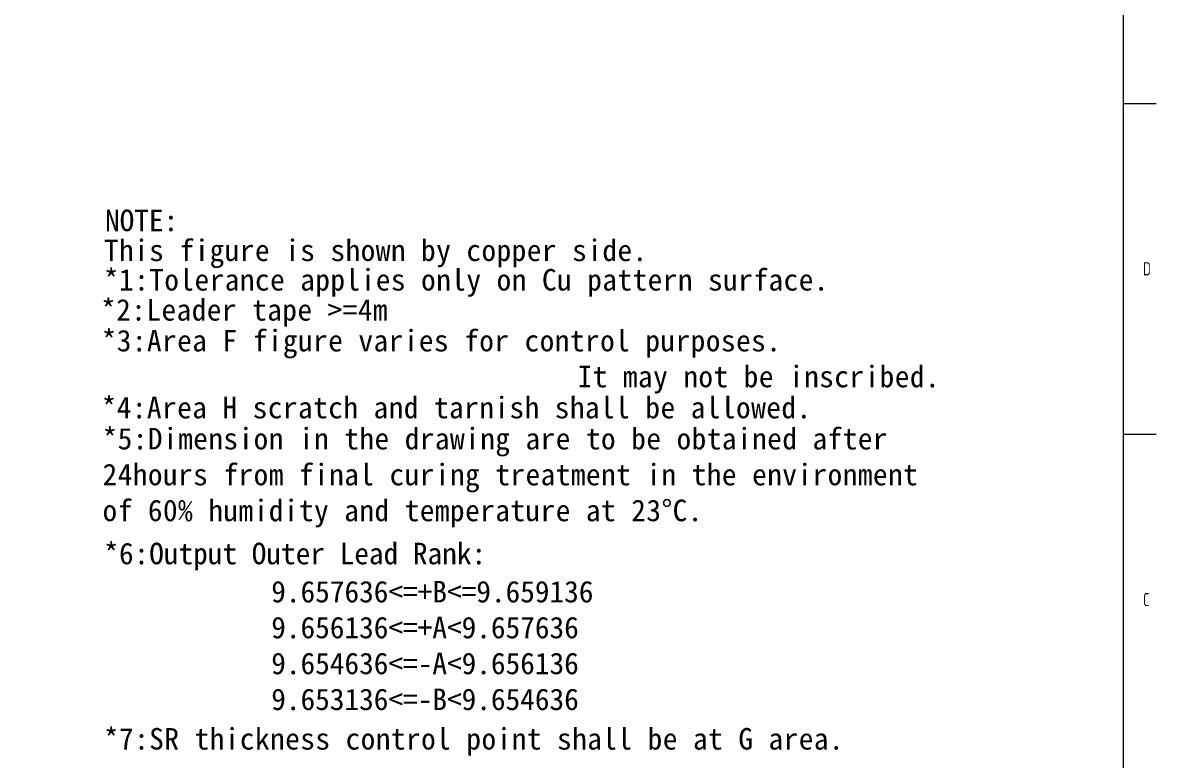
# Model space of a CAD drawing. Extents: x 10 to 206, y -65 to 73.
# Drawn here: x 146.2 to 205.3, y -28.6 to 9.8 of the extents above; entities that cross this region are included whole.
import ezdxf

# ---------------------------------------------------------------- set-up
doc = ezdxf.new("R2010")
doc.units = 0
doc.header["$LTSCALE"] = 0.5
doc.layers.add('08 Dimension&pin assignment', color=7, linetype='Continuous')
doc.layers.add('FRAME', color=7, linetype='Continuous', lineweight=0)
doc.styles.add('CHINA', font='')
doc.styles.add('high0.5', font='iso.shx', dxfattribs={"bigfont": 'AllInOneBig.shx'})
doc.styles.get('CHINA').set_extended_font_data('DFKai-SB')

msp = doc.modelspace()

# ---------------------------------------------------------------- linework, layer by layer
at = {"layer": 'FRAME'}
msp.add_lwpolyline([(203.57251326, -63.33346918), (13.96153154, -63.33346919), (13.96153154, 71.15685637), (203.57251325, 71.15685637)], close=True, dxfattribs=at)
at = {"layer": 'FRAME', "linetype": 'Continuous'}
for points in [[(203.57251325, 5.61597776), (205.29624943, 5.61597776)], [(203.57251325, -11.62138398), (205.29624943, -11.62138398)]]:
    msp.add_lwpolyline(points, dxfattribs=at)

# ---------------------------------------------------------------- texts
at = {"layer": '08 Dimension&pin assignment', "color": 7, "lineweight": 0, "insert": (150.51038661, 0.07940139), "char_height": 1.122, "width": 5.0670949789, "attachment_point": 1, "style": 'CHINA'}
msp.add_mtext('{\\fDFKai-SB|b0|i0|c136|p65;NOTE:}', dxfattribs=at)
at = {"layer": '08 Dimension&pin assignment', "linetype": 'Continuous', "char_height": 1.122, "attachment_point": 7, "style": 'CHINA'}
for s, insert in [('{\\fDFKai-SB|b0|i0|c128|p65;\\T1.03125;This figure is shown by copper side.}', (150.45154434, -2.96895344)), ('{\\fDFKai-SB|b0|i0|c128|p65;\\T1.03125;*1:Tolerance applies only on Cu pattern surface.}', (150.45154434, -4.46495344)), ('{\\T1.0313;*2:\\FDFKai-SB|c0;Leader tape >=4m}', (150.30310436, -6.02446307)), ('{\\fDFKai-SB|b0|i0|c128|p65;\\T1.0313;*\\fDFKai-SB|b0|i0|c134|p65;3\\fDFKai-SB|b0|i0|c128|p65;:Area F figure varies for control purposes.\\fDFKai-SB|b0|i0|c134|p65;\\P^I^I^I^I^I   \\fDFKai-SB|b0|i0|c128|p65;It may not be inscribed.}', (150.33392461, -9.5060885)), ('{\\fDFKai-SB|b0|i0|c128|p65;\\T1.0313;*\\fDFKai-SB|b0|i0|c134|p65;4\\fDFKai-SB|b0|i0|c128|p65;:Area \\fDFKai-SB|b0|i0|c134|p65;H \\fDFKai-SB|b0|i0|c128|p65;scratch and tarnish shall be allowed.}', (150.33392461, -10.81680969)), ('{\\fDFKai-SB|b0|i0|c128|p65;\\T1.0313;*\\fDFKai-SB|b0|i0|c134|p65;5\\fDFKai-SB|b0|i0|c128|p65;:Dimension in the drawing are to be obtained after \\fDFKai-SB|b0|i0|c134|p65;\\P\\fDFKai-SB|b0|i0|c128|p65;24hours from final\\fDFKai-SB|b0|i0|c134|p65; \\fDFKai-SB|b0|i0|c128|p65;\\C7;curing treatment in the environment \\fDFKai-SB|b0|i0|c134|p65;\\P\\fDFKai-SB|b0|i0|c128|p65;of \\C256;60%\\C4; \\C256;humidity and temperature at 2\\fDFKai-SB|b0|i0|c134|p65;3\\fDFKai-SB|b0|i0|c128|p65;%%DC\\fDFKai-SB|b0|i0|c134|p65;.}', (150.38213622, -16.48592383))]:
    msp.add_mtext(s, dxfattribs=dict(at, insert=insert))
at = {"layer": '08 Dimension&pin assignment', "color": 2, "linetype": 'Continuous', "char_height": 1.122, "attachment_point": 7, "style": 'CHINA'}
for s, insert, width in [('\\pxt5;{\\T1.0313;\\C256;*6:}Output Outer Lead Rank:', (150.45226643, -18.72436778), 54.2825432192), ('9.657636<=+B<=9.659136\\P9.656136<=+A<9.657636\\P9.654636<=-A<9.656136\\P9.653136<=-B<9.654636', (159.17232915, -26.02042142), 54.2825432192), ('{\\T1.0313;\\C256;*7:SR thickness control point shall be at G area.}', (150.45226643, -28.38196374), 49.831967232)]:
    msp.add_mtext(s, dxfattribs=dict(at, insert=insert, width=width))
at = {"layer": 'FRAME', "linetype": 'Continuous', "char_height": 0.6894944694, "attachment_point": 7, "style": 'high0.5'}
for s, insert in [('{\\T0.95;\\W0.75;D}', (204.60678126, -3.34744837)), ('{\\T0.95;\\W0.75;C}', (204.60678126, -20.58481668))]:
    msp.add_mtext(s, dxfattribs=dict(at, insert=insert))

doc.saveas('drawing.dxf')
